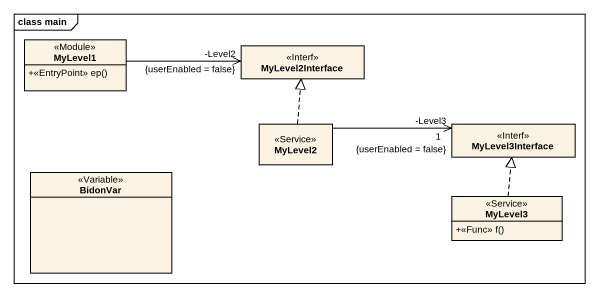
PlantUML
@startuml
mainframe class main
hide circle
hide empty members
skinparam classAttributeIconSize 0
class MyLevel1 <<Module>> {
  +<<EntryPoint>> ep()
}
interface MyLevel2Interface <<Interf>>
class MyLevel2 <<Service>>
interface MyLevel3Interface <<Interf>>
class BidonVar <<Variable>>
class MyLevel3 <<Service>> {
  +<<Func>> f()
}
MyLevel2Interface "-Level2\n{userEnabled = false}" <-left- MyLevel1
MyLevel2 .up.|> MyLevel2Interface
MyLevel3Interface "-Level3\n1\n{userEnabled = false}" <-left- MyLevel2
MyLevel3 .up.|> MyLevel3Interface
@enduml
